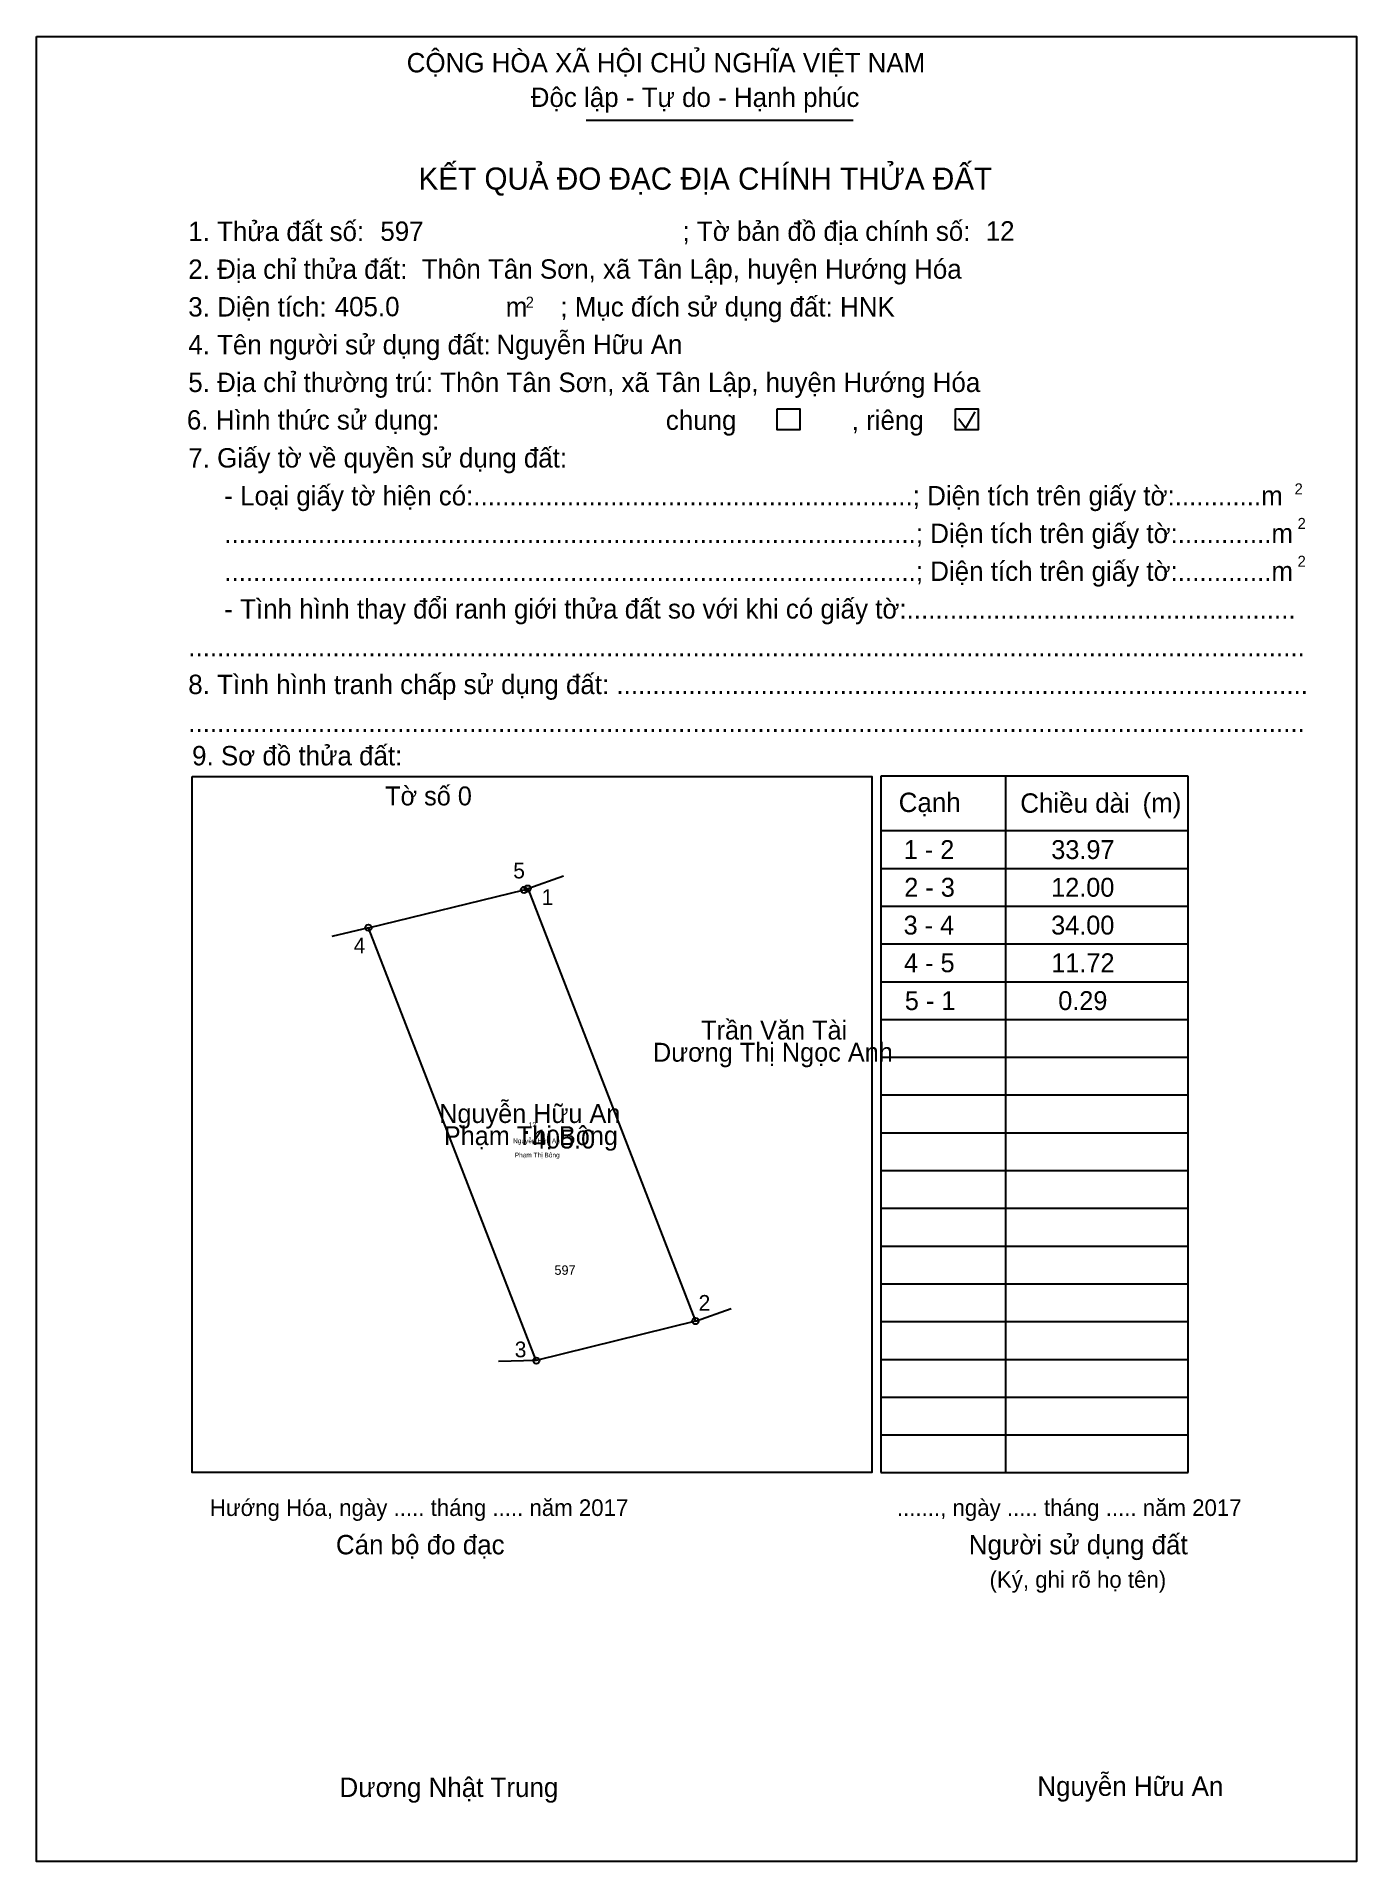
# Model space of a CAD drawing. Extents: x 548286 to 548383, y 1837816 to 1837949.
import ezdxf

# ---------------------------------------------------------------- set-up
doc = ezdxf.new("R2010")
doc.units = 0
for name, color, linetype in [('Level 1', 7, 'Continuous'), ('Level 10', 7, 'Continuous'), ('Level 11', 7, 'Continuous'), ('Level 13', 7, 'Continuous'), ('Level 15', 7, 'Continuous'), ('Level 18', 7, 'Continuous'), ('Level 2', 7, 'Continuous'), ('Level 21', 7, 'Continuous'), ('Level 27', 7, 'Continuous'), ('Level 36', 7, 'Continuous'), ('Level 48', 7, 'Continuous'), ('Level 50', 7, 'Continuous'), ('Level 52', 7, 'Continuous'), ('Level 6', 7, 'Continuous'), ('Level 9', 7, 'Continuous')]:
    doc.layers.add(name, color=color, linetype=linetype)

msp = doc.modelspace()

# ---------------------------------------------------------------- linework, layer by layer
at = {"layer": 'Level 1'}
for p, q in [((548286.26, 1837949.17), (548286.26, 1837949.17)), ((548326.5, 1837943.04), (548346.04, 1837943.04)), ((548354.3, 1837920.48), (548354.97, 1837921.68)), ((548353.75, 1837921.19), (548354.3, 1837920.48)), ((548297.65, 1837894.97), (548297.65, 1837894.97)), ((548370.57, 1837894.99), (548348.06, 1837894.99)), ((548348.06, 1837894.99), (548348.06, 1837844)), ((548357.21, 1837894.99), (548357.21, 1837844)), ((548370.57, 1837844), (548370.57, 1837894.99)), ((548348.06, 1837891.01), (548363.53, 1837891.01)), ((548363.53, 1837891.01), (548370.57, 1837891.01)), ((548348.06, 1837888.24), (548363.53, 1837888.24)), ((548363.53, 1837888.24), (548370.57, 1837888.24)), ((548348.06, 1837885.48), (548363.53, 1837885.48)), ((548363.53, 1837885.48), (548370.57, 1837885.48)), ((548348.06, 1837882.71), (548363.53, 1837882.71)), ((548363.53, 1837882.71), (548370.57, 1837882.71)), ((548348.06, 1837879.94), (548363.53, 1837879.94)), ((548363.53, 1837879.94), (548370.57, 1837879.94)), ((548348.06, 1837877.18), (548363.53, 1837877.18)), ((548363.53, 1837877.18), (548370.57, 1837877.18)), ((548348.06, 1837874.41), (548363.53, 1837874.41)), ((548363.53, 1837874.41), (548370.57, 1837874.41)), ((548348.06, 1837871.65), (548363.53, 1837871.65)), ((548363.53, 1837871.65), (548370.57, 1837871.65)), ((548348.06, 1837868.88), (548363.53, 1837868.88)), ((548363.53, 1837868.88), (548370.57, 1837868.88)), ((548348.06, 1837866.12), (548363.53, 1837866.12)), ((548363.53, 1837866.12), (548370.57, 1837866.12)), ((548348.06, 1837863.35), (548363.53, 1837863.35)), ((548363.53, 1837863.35), (548370.57, 1837863.35)), ((548348.06, 1837860.59), (548363.53, 1837860.59)), ((548363.53, 1837860.59), (548370.57, 1837860.59)), ((548348.06, 1837857.82), (548363.53, 1837857.82)), ((548363.53, 1837857.82), (548370.57, 1837857.82)), ((548348.06, 1837855.06), (548363.53, 1837855.06)), ((548363.53, 1837855.06), (548370.57, 1837855.06)), ((548348.06, 1837852.29), (548363.53, 1837852.29)), ((548363.53, 1837852.29), (548370.57, 1837852.29)), ((548348.06, 1837849.53), (548363.53, 1837849.53)), ((548363.53, 1837849.53), (548370.57, 1837849.53)), ((548348.06, 1837846.76), (548363.53, 1837846.76)), ((548363.53, 1837846.76), (548370.57, 1837846.76)), ((548347.41, 1837844), (548347.41, 1837844)), ((548348.06, 1837844), (548370.57, 1837844)), ((548370.57, 1837844), (548370.57, 1837844.49)), ((548382.89, 1837815.51), (548382.89, 1837815.51))]:
    msp.add_line(p, q, dxfattribs=at)
msp.add_lwpolyline([(548297.65, 1837894.97), (548347.41, 1837894.97), (548347.41, 1837844), (548297.65, 1837844)], close=True, dxfattribs=at)
at = {"layer": 'Level 10'}
msp.add_lwpolyline([(548322.22, 1837886.77), (548334.5, 1837855.09), (548322.85, 1837852.2), (548310.56, 1837883.9), (548321.95, 1837886.67)], close=True, dxfattribs=at)
at = {"layer": 'Level 11'}
for centre in [(548321.95, 1837886.67), (548322.22, 1837886.77), (548322.22, 1837886.77), (548310.56, 1837883.9), (548334.5, 1837855.09), (548322.85, 1837852.2)]:
    msp.add_circle(centre, 0.23, dxfattribs=at)
at = {"layer": 'Level 2'}
msp.add_lwpolyline([(548286.26, 1837949.17), (548382.89, 1837949.17), (548382.89, 1837815.51), (548286.26, 1837815.51)], close=True, dxfattribs=at)
at = {"layer": 'Level 27'}
for p, q in [((548322.22, 1837886.77), (548324.83, 1837887.69)), ((548310.56, 1837883.9), (548307.87, 1837883.25)), ((548334.5, 1837855.09), (548337.11, 1837856.01)), ((548322.85, 1837852.2), (548320.09, 1837852.13))]:
    msp.add_line(p, q, dxfattribs=at)
at = {"layer": 'Level 50'}
for points in [[(548340.48, 1837921.91), (548342.14, 1837921.91), (548342.14, 1837920.36), (548340.48, 1837920.36)], [(548353.54, 1837921.91), (548355.2, 1837921.91), (548355.2, 1837920.36), (548353.54, 1837920.36)]]:
    msp.add_lwpolyline(points, close=True, dxfattribs=at)

# ---------------------------------------------------------------- texts
at = {"layer": 'Level 1'}
for s, height, p in [('CỘNG HÒA XÃ HỘI CHỦ NGHĨA VIỆT NAM', 1.4194, (548313.36, 1837946.54)), ('Độc lập - Tự do - Hạnh phúc', 1.4194, (548322.44, 1837944.01)), ('KẾT QUẢ ĐO ĐẠC ĐỊA CHÍNH THỬA ĐẤT', 1.6224, (548314.23, 1837937.95)), ('1. Thửa đất số:', 1.4194, (548297.37, 1837934.19)), ('; Tờ bản đồ địa chính số:', 1.4194, (548333.55, 1837934.2)), ('2. Địa chỉ thửa đất:', 1.4194, (548297.37, 1837931.42)), ('3. Diện tích:', 1.4194, (548297.37, 1837928.66)), ('m', 1.42, (548320.61, 1837928.66)), ('2', 0.811, (548322.07, 1837929.3)), ('; Mục đích sử dụng đất: HNK', 1.4195, (548324.61, 1837928.66)), ('4. Tên người sử dụng đất:', 1.4194, (548297.37, 1837925.89)), ('5. Địa chỉ thường trú: Thôn Tân Sơn, xã Tân Lập, huyện Hướng Hóa', 1.4195, (548297.37, 1837923.13)), ('chung                , riêng', 1.4194, (548332.33, 1837920.36)), ('7. Giấy tờ về quyền sử dụng đất:', 1.4194, (548297.37, 1837917.6)), ('     - Loại giấy tờ hiện có:.............................................................; Diện tích trên giấy tờ:............m', 1.41941, (548297.37, 1837914.83)), ('2', 0.811, (548378.36, 1837915.63)), ('     ................................................................................................; Diện tích trên giấy tờ:.............m', 1.41941, (548297.37, 1837912.07)), ('2', 0.811, (548378.58, 1837913.1)), ('     ................................................................................................; Diện tích trên giấy tờ:.............m', 1.41941, (548297.37, 1837909.3)), ('2', 0.811, (548378.58, 1837910.33)), ('     - Tình hình thay đổi ranh giới thửa đất so với khi có giấy tờ:......................................................', 1.41941, (548297.37, 1837906.54)), ('...........................................................................................................................................................', 1.41941, (548297.37, 1837903.77)), ('8. Tình hình tranh chấp sử dụng đất: ................................................................................................', 1.41941, (548297.37, 1837901.01)), ('...........................................................................................................................................................', 1.41941, (548297.37, 1837898.24)), ('9. Sơ đồ thửa đất:', 1.4194, (548297.65, 1837895.79)), ('Cạnh', 1.419, (548349.38, 1837892.37)), ('Chiều dài', 1.419, (548358.28, 1837892.32)), ('(m)', 1.419, (548367.23, 1837892.34)), ('Hướng Hóa, ngày ..... tháng ..... năm 2017', 1.2167, (548298.94, 1837840.82)), ('......., ngày ..... tháng ..... năm 2017', 1.2167, (548349.25, 1837840.82)), ('Cán bộ đo đạc', 1.4195, (548308.18, 1837838.01)), ('Người sử dụng đất', 1.4194, (548354.51, 1837838.01)), ('(Ký, ghi rõ họ tên)', 1.2167, (548356.03, 1837835.56)), ('Dương Nhật Trung', 1.4195, (548308.44, 1837820.24))]:
    msp.add_text(s, height=height, dxfattribs=at).set_placement(p)
at = {"layer": 'Level 13'}
for s, height, p in [('Nguyễn Hữu An', 1.3826, (548315.74, 1837869.6)), ('Phạm Thị Bông', 1.3826, (548316.08, 1837867.98)), ('Nguyễn Hữu An', 0.3457, (548321.15, 1837868.12)), ('.', 1.38, (548321.89, 1837868.79)), ('405.0', 1.383, (548322.53, 1837867.73))]:
    msp.add_text(s, height=height, dxfattribs=at).set_placement(p)
at = {"layer": 'Level 15'}
msp.add_text('Phạm Thị Bông', height=0.3457, dxfattribs=at).set_placement((548321.27, 1837867.08))
at = {"layer": 'Level 18'}
msp.add_text('12', height=0.346, dxfattribs=at).set_placement((548322.3, 1837869.3))
at = {"layer": 'Level 21'}
msp.add_text('597', height=0.691, dxfattribs=at).set_placement((548324.18, 1837858.48))
at = {"layer": 'Level 36'}
for s, height, p in [('Tờ số 0', 1.383, (548311.78, 1837892.86)), ('Trần Văn Tài', 1.3826, (548334.92, 1837875.71)), ('Dương Thị Ngọc Anh', 1.3826, (548331.39, 1837874.09))]:
    msp.add_text(s, height=height, dxfattribs=at).set_placement(p)
at = {"layer": 'Level 48'}
msp.add_text('6. Hình thức sử dụng:', height=1.4195, dxfattribs=at).set_placement((548297.27, 1837920.38))
at = {"layer": 'Level 52'}
for s, p in [('1 - 2', (548349.75, 1837888.93)), ('33.97', (548360.55, 1837888.93)), ('2 - 3', (548349.79, 1837886.17)), ('12.00', (548360.54, 1837886.17)), ('3 - 4', (548349.74, 1837883.4)), ('34.00', (548360.54, 1837883.4)), ('4 - 5', (548349.77, 1837880.64)), ('11.72', (548360.55, 1837880.64)), ('5 - 1', (548349.83, 1837877.87)), ('0.29', (548361.06, 1837877.87))]:
    msp.add_text(s, height=1.383, dxfattribs=at).set_placement(p)
at = {"layer": 'Level 6'}
for s, height, p in [('597', 1.419, (548311.43, 1837934.2)), ('12', 1.419, (548355.75, 1837934.22)), ('Thôn Tân Sơn, xã Tân Lập, huyện Hướng Hóa', 1.4195, (548314.46, 1837931.43)), ('405.0', 1.419, (548308.09, 1837928.68)), ('Nguyễn Hữu An', 1.4195, (548319.93, 1837925.91)), ('Nguyễn Hữu An', 1.4195, (548359.53, 1837820.32))]:
    msp.add_text(s, height=height, dxfattribs=at).set_placement(p)
at = {"layer": 'Level 9'}
for s, p in [('5', (548321.16, 1837887.51)), ('1', (548323.24, 1837885.57)), ('4', (548309.48, 1837882.02)), ('2', (548334.73, 1837855.85)), ('3', (548321.27, 1837852.44))]:
    msp.add_text(s, height=1.15, dxfattribs=at).set_placement(p)

doc.saveas('drawing.dxf')
